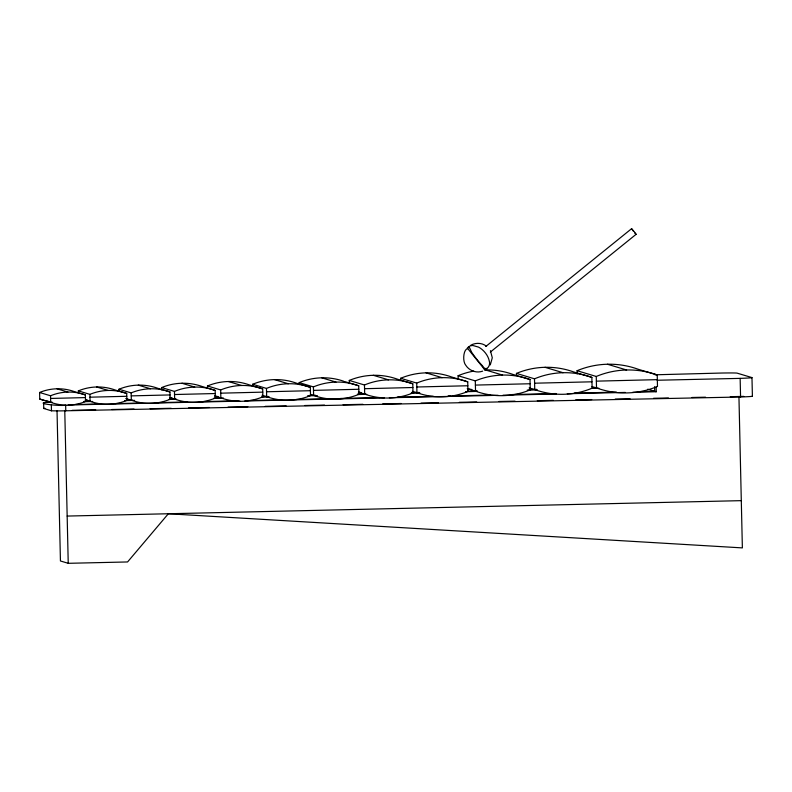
<?xml version="1.0" encoding="UTF-8"?>
<svg xmlns="http://www.w3.org/2000/svg" width="792" height="792" viewBox="0 0 792 792"><rect width="100%" height="100%" fill="white"/><g stroke="black" fill="none" stroke-linecap="round" stroke-linejoin="round"><path stroke-width="1.19" d="M490.288 364.904L492.287 357.796L490.426 350.658M467.755 348.569C463.389 349.143 462.271 361.32 465.815 365.32C469.3 370.795 476.527 373.428 482.655 371.141M469.032 346.579L471.567 352.093A14.256 1.871 51.7 0 0 482.437 365.736C485.951 372.527 491.06 365.845 489.238 360.865A14.256 8.653 48.4 0 0 478.586 347.124L472.725 345.46L470.23 345.857L467.914 347.411M486.07 369.24L486.793 368.706L486.328 369.022M485.813 346.47L631.59 228.69L634.125 231.581L636.105 234.313L490.327 352.093M470.824 345.203C475.695 342.481 482.229 342.679 486.555 346.342M44.897 408.296L43.718 408.454L51.47 410.82L60.608 410.899L740.569 397A23.047 0.564 -1.3 0 0 752.271 396.178M52.183 402.197C26.849 402.781 62.608 406.672 65.647 405.068L65.776 410.8M655.014 374.794L722.284 373.022A20.84 0.505 -1.3 0 1 737.124 373.141L751.846 377.556A23.047 0.564 -1.3 0 1 740.144 378.378L657.212 380.249M84.13 401.326L90.308 401.168M126.175 400.217L132.353 400.059M169.458 399.079L175.636 398.911M215.216 397.871L221.394 397.703M262.202 396.624L268.389 396.465M310.434 395.357L315.374 395.228M357.42 394.119L364.845 393.921M411.84 392.683L419.255 392.486M467.488 391.208L477.378 390.951M529.313 389.575L536.738 389.387M592.386 387.912L596.089 387.813M84.001 401.712L92.644 401.485M124.75 400.643L134.63 400.386M169.201 399.475L176.606 399.287M213.642 398.317L223.522 398.059M261.796 397.049L269.201 396.861M307.484 395.852L317.354 395.594M358.103 394.525L366.745 394.297M411.197 393.139L419.839 392.911M465.518 391.713L476.626 391.416M527.254 390.09L537.124 389.832M591.456 388.407L598.861 388.219M596.356 381.15L657.33 379.655M534.6 383.209L591.971 381.803M475.398 385.09L530.115 383.744M416.81 387.001L467.825 385.753M364.558 388.704L412.889 387.516M313.503 390.377L358.806 389.268M266.548 391.773L310.415 390.703M220.75 393.178L262.766 392.139M174.537 394.525L215.226 393.535M131.234 395.881L170.023 394.931M89.971 397.188L126.779 396.287M50.609 398.445L85.447 397.594M743.787 396.386L730.274 396.683M75.765 404.504L99.267 403.969M115.355 403.603L141.332 403.009M157.41 402.643L187.1 401.96M199.475 401.683L237.818 400.802M250.193 400.524L278.645 399.871M295.96 399.475L328.126 398.742M340.491 398.455L380.081 397.554M397.396 397.158L433.273 396.337M448.114 395.99L450.589 395.941M453.064 395.881L490.169 395.03M512.444 394.525L555.736 393.535M574.289 393.109L616.354 392.149M639.857 391.614L654.697 391.268L654.598 386.684M67.162 516.067L741.302 500.653M57.024 410.612L60.439 560.974L68.231 563.31L127.571 561.954L168.34 513.761L742.371 547.896L738.936 396.505L740.569 397L740.144 378.378M68.112 405.009L239.857 401.138M244.807 401.019L384.427 397.871M389.367 397.762L498.099 395.307M503.039 395.198L556.172 394M567.29 393.743L625.363 392.436M632.778 392.268L656.251 391.743L656.152 387.149M72.191 410.335L95.693 409.85M111.771 409.513L134.036 409.058M150.114 408.721L171.151 408.286M188.466 407.93L209.494 407.494M228.046 407.108L247.846 406.692M265.162 406.336L286.189 405.9M304.742 405.514L324.532 405.108M343.094 404.722L362.885 404.306M382.675 403.9L401.227 403.514M421.027 403.098L438.342 402.742M459.37 402.306L476.685 401.95M498.96 401.485L515.038 401.148M537.303 400.693L553.38 400.356M575.645 399.891L591.733 399.564M615.236 399.069L630.076 398.762M653.578 398.277L668.428 397.97M691.931 397.485L705.533 397.198M592 386.575L596.515 387.932A84.417 84.15 -73.3 0 0 657.489 386.437L657.221 374.972L638.055 369.22A84.417 84.15 -73.3 0 0 577.081 370.715L577.15 373.893M607.434 364.241L626.611 369.993M647.767 389.189L656.251 391.743M577.081 370.715L596.257 376.467A84.417 84.15 -73.3 0 1 657.221 374.972M529.106 387.902L534.748 389.595A79.428 79.18 -73.3 0 0 592.109 388.189L591.871 377.398L573.824 371.993A79.428 79.18 -73.3 0 0 516.463 373.398L516.503 375.388M545.025 367.3L563.062 372.715M516.463 373.398L534.501 378.814A79.428 79.18 -73.3 0 1 591.871 377.398M467.498 388.763L475.537 391.179A75.755 75.527 -73.3 0 0 530.254 389.832L530.016 379.546L512.81 374.388A75.755 75.527 -73.3 0 0 485.338 369.913L502.544 375.071M458.172 379.289L458.093 375.725L475.299 380.893A75.755 75.527 -73.3 0 1 530.016 379.546M412.355 391.307L416.938 392.683A70.627 70.409 -73.3 0 0 467.953 391.426L467.735 381.843L451.688 377.022A70.627 70.409 -73.3 0 0 400.683 378.279L400.732 380.487M426.076 372.854L442.114 377.665M400.683 378.279L416.721 383.09A70.627 70.409 -73.3 0 1 467.735 381.843M358.825 392.327L364.676 394.079A66.924 66.716 -73.3 0 0 413.008 392.891L412.81 383.803L397.604 379.249A66.924 66.716 -73.3 0 0 349.272 380.437L349.341 383.575M373.329 375.299L388.535 379.853M349.272 380.437L364.468 384.991A66.924 66.716 -73.3 0 1 412.81 383.803M344.48 381.516L358.727 385.793L358.925 394.307A62.726 62.528 -73.3 0 1 313.612 395.416L310.325 394.426M321.73 377.814L335.976 382.09M299.218 384.585L299.178 382.625L313.424 386.902A62.726 62.528 -73.3 0 1 358.727 385.793M262.053 395.277L266.656 396.653A60.736 60.548 -73.3 0 0 310.523 395.584L310.335 387.337L296.535 383.199A60.736 60.548 -73.3 0 0 252.678 384.268L252.717 386.179M274.517 379.615L288.308 383.754M252.678 384.268L266.468 388.417A60.736 60.548 -73.3 0 1 310.335 387.337M215.345 396.198L220.849 397.851A58.172 57.994 -73.3 0 0 262.875 396.822L262.697 388.922L249.48 384.952A58.172 57.994 -73.3 0 0 207.464 385.981L207.514 388.417M228.383 381.516L241.59 385.486M207.464 385.981L220.671 389.951A58.172 57.994 -73.3 0 1 262.697 388.922M169.993 397.663L174.646 399.059A56.331 56.153 -73.3 0 0 215.325 398.059L215.157 390.406L202.356 386.575A56.331 56.153 -73.3 0 0 161.677 387.565L161.726 389.921M181.932 383.249L194.723 387.09M161.677 387.565L174.468 391.406A56.331 56.153 -73.3 0 1 215.157 390.406M125.789 398.534L131.333 400.198A53.698 53.529 -73.3 0 0 170.122 399.247L169.953 391.951L157.756 388.288A53.698 53.529 -73.3 0 0 118.968 389.248L119.028 391.486M138.283 385.12L150.48 388.783M118.968 389.248L131.165 392.901A53.698 53.529 -73.3 0 1 169.953 391.951M85.437 399.891L90.07 401.277A50.955 50.797 -73.3 0 0 126.868 400.376L126.71 393.456L115.137 389.991A50.955 50.797 -73.3 0 0 78.339 390.892L78.388 393.02M96.664 386.981L108.237 390.456M78.339 390.892L89.912 394.367A50.955 50.797 -73.3 0 1 126.71 393.456M85.378 394.921L74.428 391.634A48.223 48.074 -73.3 0 0 39.6 392.486L39.748 399.039L50.698 402.316A48.223 48.074 -73.3 0 0 85.526 401.465L85.378 394.921A48.223 48.074 -73.3 0 0 50.549 395.772L39.6 392.486M56.945 388.783L67.894 392.07M636.105 234.313L634.738 232.838M484.328 369.211L485.1 370.181L467.31 348.034M633.58 231.422L631.59 228.69M468.745 346.708L468.904 347.648M751.974 377.616L752.4 396.228M596.257 376.467L596.515 387.932M534.501 378.814L534.748 389.595M475.299 380.893L475.537 391.179M416.721 383.09L416.938 392.683M364.468 384.991L364.676 394.079M313.424 386.902L313.612 395.416M266.468 388.417L266.656 396.653M220.671 389.951L220.849 397.851M174.468 391.406L174.646 399.059M131.165 392.901L131.333 400.198M89.912 394.367L90.07 401.277M64.766 410.494L68.231 563.31M51.341 405.088L51.47 410.82M50.549 395.772L50.698 402.316M43.619 402.772L43.748 408.504M458.093 375.725A75.755 75.527 -73.3 0 1 473.735 371.102M471.854 389.525A75.755 75.527 -73.3 0 1 467.27 388.634M48.361 401.277A48.223 48.074 -73.3 0 1 39.748 399.039M87.595 400.178A50.955 50.797 -73.3 0 1 85.536 399.792M171.904 397.832A56.331 56.153 -73.3 0 1 169.636 397.416M218.028 396.584A58.172 57.994 -73.3 0 1 214.513 395.901M299.178 382.625A62.726 62.528 -73.3 0 1 343.57 381.19M361.429 392.624A66.924 66.716 -73.3 0 1 358.39 392.06"/></g></svg>
